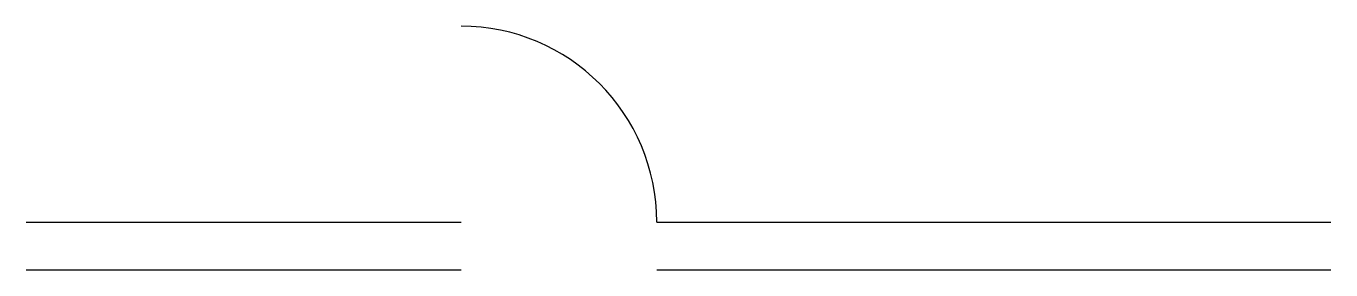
# Model space of a CAD drawing. Header units: millimetres. Extents: x 0 to 6000, y -110 to 1010.
import ezdxf

# ---------------------------------------------------------------- set-up
doc = ezdxf.new("R2010")
doc.units = ezdxf.units.MM
doc.layers.add('CUA', color=7, linetype='Continuous')
doc.layers.add('TUONG', color=7, linetype='Continuous')

msp = doc.modelspace()

# ---------------------------------------------------------------- linework, layer by layer
at = {"layer": 'CUA'}
msp.add_arc((2000, 110), 900, 0, 90, dxfattribs=at)
at = {"layer": 'TUONG'}
for p, q in [((0, 110), (2000, 110)), ((2900, 110), (6000, 110)), ((0, -110), (2000, -110)), ((2900, -110), (6000, -110))]:
    msp.add_line(p, q, dxfattribs=at)

doc.saveas('drawing.dxf')
